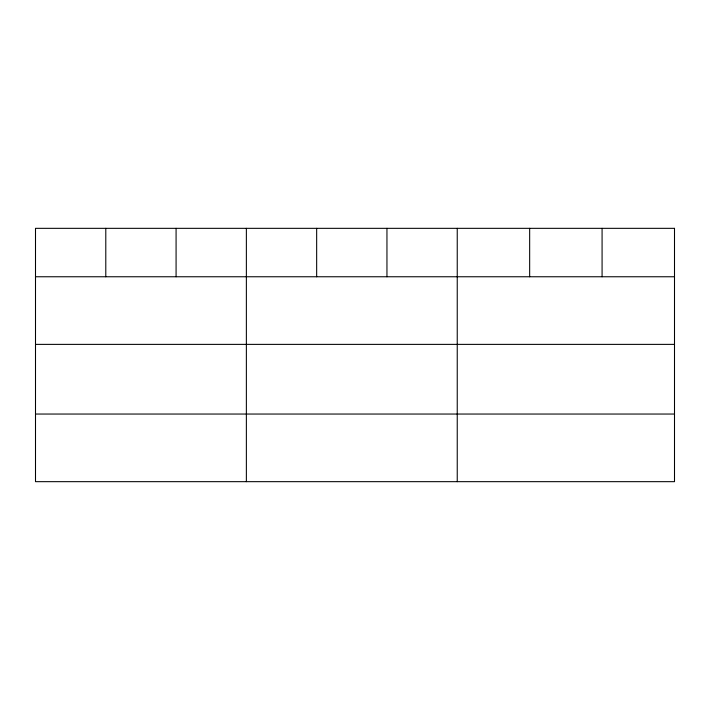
<?xml version="1.0" encoding="UTF-8"?>
<svg xmlns="http://www.w3.org/2000/svg" width="710" height="710" viewBox="0 0 710 710"><rect width="100%" height="100%" fill="white"/><g stroke="black" fill="none" stroke-linecap="round" stroke-linejoin="round"><path stroke-width="1.06" d="M35.5 276.758L674.5 276.758M35.5 344.377L674.5 344.377M35.5 414.045L674.5 414.045M602.08 228.336L602.08 276.758M529.66 228.336L529.66 276.758M457.24 228.336L457.24 481.664M386.95 228.336L386.95 276.758M316.66 228.336L316.66 276.758M246.37 228.336L246.37 481.664M176.08 228.336L176.08 276.758M105.79 228.336L105.79 276.758M674.5 228.336L35.5 228.336L35.5 481.664L674.5 481.664L674.5 228.336"/></g></svg>
